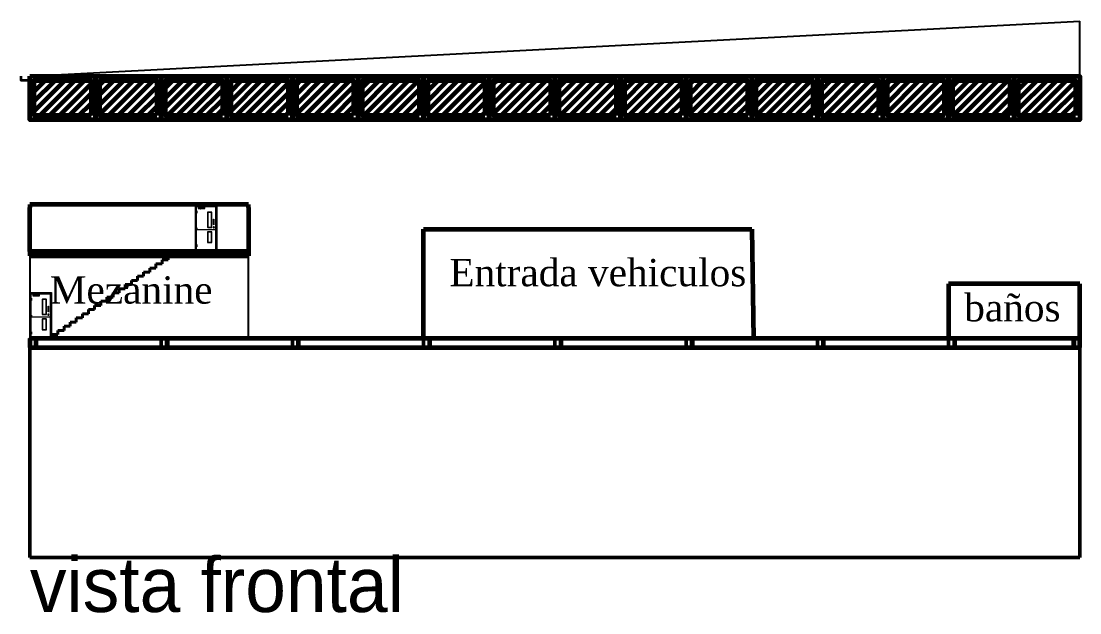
# Model space of a CAD drawing. Header units: metres. Extents: x 0 to 198, y 0 to 108.
# Drawn here: x 149.6 to 198, y 37.46 to 64.52 of the extents above; entities that cross this region are included whole.
import ezdxf
from ezdxf.enums import TextEntityAlignment as Align

# ---------------------------------------------------------------- set-up
doc = ezdxf.new("R2010")
doc.units = ezdxf.units.M
for name, color, linetype, lineweight in [('3', 250, 'Continuous', 40), ('A-CLNG', 226, 'Continuous', 25), ('A-COLS', 1, 'Continuous', 50), ('A-WALL', 7, 'Continuous', 60), ('C-BLDG', 8, 'Continuous', 25), ('C-SOIL', 32, 'Continuous', 9), ('C-WALL', 7, 'Continuous', 60), ('C-WATR', 174, 'Continuous', 35), ('S-BEAM', 1, 'Continuous', 50), ('S-FNDN', 22, 'Continuous', 60), ('S-STIF', 22, 'Continuous', 50), ('S-STRS', 4, 'Continuous', 40), ('www.cadblocksfree.com', 7, 'Continuous', 5)]:
    doc.layers.add(name, color=color, linetype=linetype, lineweight=lineweight)
doc.styles.add('Annotative', font='times.ttf')

# ---------------------------------------------------------------- blocks, each defined once
blk = doc.blocks.new('*U14')
at = {"layer": 'A-COLS'}
blk.add_lwpolyline([(0.125, -0.2), (-0.125, -0.2), (-0.125, 0.2), (0.125, 0.2)], close=True, dxfattribs=at)
blk = doc.blocks.new('*U15')
at = {"layer": 'A-COLS', "color": 0, "linetype": 'ByBlock', "lineweight": -2, "transparency": 16777216}
for p in [(0, 0), (6, 0), (12, 0), (18, 0), (24, 0), (30, 0), (36, 0), (42, 0)]:
    blk.add_blockref('*U14', p, dxfattribs=at)
blk = doc.blocks.new('A$C7FAC4C42')
at = {"layer": 'www.cadblocksfree.com', "lineweight": 5}
for p, q in [((0, 2105), (982, 2105)), ((0, 0), (0, 2105)), ((0, 2078), (982, 2078)), ((36, 2070), (946, 2070)), ((36, 2070), (36, 0)), ((57, 1852), (57, 2050)), ((57, 2050), (211, 2050)), ((59, 1852), (59, 2048)), ((59, 2048), (211, 2048)), ((136, 2024), (431, 2024)), ((431, 2024), (136, 2024)), ((136, 2024), (136, 1964)), ((136, 1964), (431, 1964)), ((211, 2053), (268, 2053)), ((211, 2024), (211, 2053)), ((211, 2043), (268, 2043)), ((211, 1962), (211, 1964)), ((211, 1962), (220, 1954)), ((211, 1962), (243, 1962)), ((220, 1954), (235, 1954)), ((290, 2075), (235, 2075)), ((235, 2075), (235, 2055)), ((235, 2055), (255, 2055)), ((235, 1954), (243, 1962)), ((237, 2055), (237, 2075)), ((253, 2066), (237, 2066)), ((253, 2058), (237, 2058)), ((243, 2024), (243, 2043)), ((243, 1962), (243, 1964)), ((253, 2065), (253, 2059)), ((255, 2067), (271, 2067)), ((271, 2057), (255, 2057)), ((255, 2053), (255, 2057)), ((270, 2052), (270, 2057)), ((270, 2055), (290, 2055)), ((288, 2066), (272, 2066)), ((288, 2058), (272, 2058)), ((272, 2050), (925, 2050)), ((273, 2065), (273, 2059)), ((273, 2048), (923, 2048)), ((288, 2075), (288, 2055)), ((290, 2055), (290, 2075)), ((431, 1964), (431, 2024)), ((923, 2048), (923, 6)), ((925, 2050), (925, 0)), ((946, 2070), (946, 0)), ((982, 2105), (982, 0)), ((65, 1852), (51, 1852)), ((51, 1850), (51, 1852)), ((51, 1850), (51, 1750)), ((65, 1850), (51, 1850)), ((51, 1750), (65, 1750)), ((51, 1748), (51, 1750)), ((51, 1748), (65, 1748)), ((54, 1798), (54, 1850)), ((54, 1850), (57, 1850)), ((54, 1798), (54, 1750)), ((57, 1750), (54, 1750)), ((57, 1798), (57, 1850)), ((57, 1798), (57, 1750)), ((57, 1082), (57, 1748)), ((59, 1798), (59, 1850)), ((62, 1850), (59, 1850)), ((59, 1798), (59, 1750)), ((62, 1750), (59, 1750)), ((59, 1082), (59, 1748)), ((62, 1798), (62, 1850)), ((62, 1798), (62, 1750)), ((65, 1852), (65, 1850)), ((65, 1850), (65, 1750)), ((65, 1750), (65, 1748)), ((65, 1082), (51, 1082)), ((51, 1080), (51, 1082)), ((51, 1080), (51, 980)), ((65, 1080), (51, 1080)), ((51, 980), (65, 980)), ((51, 978), (51, 980)), ((51, 978), (65, 978)), ((54, 1028), (54, 1080)), ((54, 1080), (57, 1080)), ((54, 1028), (54, 980)), ((57, 980), (54, 980)), ((57, 1028), (57, 1080)), ((57, 1028), (57, 980)), ((57, 312), (57, 978)), ((59, 1028), (59, 1080)), ((62, 1080), (59, 1080)), ((59, 1028), (59, 980)), ((62, 980), (59, 980)), ((59, 312), (59, 978)), ((62, 1028), (62, 1080)), ((62, 1028), (62, 980)), ((65, 1082), (65, 1080)), ((65, 1080), (65, 980)), ((65, 1006), (923, 1006)), ((65, 980), (65, 978)), ((838, 1087), (838, 1101)), ((847, 1087), (847, 1101)), ((0, 0), (982, 0)), ((65, 312), (51, 312)), ((51, 310), (51, 312)), ((51, 310), (51, 210)), ((65, 310), (51, 310)), ((51, 210), (65, 210)), ((51, 208), (51, 210)), ((51, 208), (65, 208)), ((54, 258), (54, 310)), ((54, 310), (57, 310)), ((54, 258), (54, 210)), ((57, 210), (54, 210)), ((57, 258), (57, 310)), ((57, 258), (57, 210)), ((57, 0), (57, 208)), ((59, 258), (59, 310)), ((62, 310), (59, 310)), ((59, 258), (59, 210)), ((62, 210), (59, 210)), ((59, 6), (59, 208)), ((923, 6), (59, 6)), ((62, 258), (62, 310)), ((62, 258), (62, 210)), ((65, 312), (65, 310)), ((65, 310), (65, 210)), ((65, 210), (65, 208))]:
    blk.add_line(p, q, dxfattribs=at)
for points in [[(748, 1800), (568, 1800, 0.414214), (558, 1790), (558, 1110, 0.414214), (568, 1100), (748, 1100, 0.414214), (758, 1110), (758, 1790, 0.414214)], [(738, 1785), (578, 1785, 0.414214), (573, 1780), (573, 1120, 0.414214), (578, 1115), (738, 1115, 0.414214), (743, 1120), (743, 1780, 0.414214)], [(833, 1471, -0.414214), (843, 1480, -0.414214), (852, 1471), (852, 1230, -0.414214), (843, 1220, -0.414214), (833, 1230)], [(748, 900), (568, 900, 0.414214), (558, 890), (558, 410, 0.414214), (568, 400), (748, 400, 0.414214), (758, 410), (758, 890, 0.414214)], [(738, 885), (578, 885, 0.414214), (573, 880), (573, 420, 0.414214), (578, 415), (738, 415, 0.414214), (743, 420), (743, 880, 0.414214)]]:
    blk.add_lwpolyline(points, format="xyb", close=True, dxfattribs=at)
for centre, radius, start, end in [((255, 2065), 2, 90, 180), ((255, 2059), 2, 180, 270), ((268, 2048), 4.91, 357.74, 89.9685), ((268, 2048), 4.9, 270, 0), ((271, 2065), 2, 0, 90), ((271, 2059), 2, 270, 0), ((843, 1100), 26, 90, 180), ((843, 1100), 26, 180, 270), ((843, 1107), 7.37, 303.3407, 236.6593), ((843, 1087), 4.05, 180, 0), ((843, 1100), 26, 0, 90), ((843, 1100), 26, 270, 0)]:
    blk.add_arc(centre, radius, start, end, dxfattribs=at)
blk = doc.blocks.new('VENTANA DAPC')
h = blk.add_hatch()
h.set_pattern_fill('ANSI31', color=256, scale=0.1)
h.set_pattern_definition([(45, (-2473.2545, -2107.3046), (-0.224506403, 0.224506403), [])])
h.paths.add_polyline_path([(2.8, -1.8), (0.2, -1.8), (0.2, -0.2), (2.8, -0.2)])
for points in [[(0, 0), (3, 0), (3, -2), (0, -2)], [(2.8, -1.8), (0.2, -1.8), (0.2, -0.2), (2.8, -0.2)]]:
    blk.add_lwpolyline(points, close=True)
blk = doc.blocks.new('*U61')
at = {"layer": 'C-WALL'}
blk.add_blockref('VENTANA DAPC', (-1.5, 1), dxfattribs=at)
blk = doc.blocks.new('*U62')
at = {"layer": 'C-WALL', "color": 0, "linetype": 'ByBlock', "lineweight": -2, "transparency": 16777216}
for p in [(0, 0), (3, 0), (6, 0), (9, 0), (12, 0), (15, 0), (18, 0), (21, 0), (24, 0), (27, 0), (30, 0), (33, 0), (36, 0), (39, 0), (42, 0), (45, 0)]:
    blk.add_blockref('*U61', p, dxfattribs=at)

msp = doc.modelspace()

# ---------------------------------------------------------------- linework, layer by layer
at = {"layer": 'A-CLNG'}
for p, q in [((150, 62), (198, 64.516)), ((198, 62), (198, 64.516)), ((150, 62), (198, 62))]:
    msp.add_line(p, q, dxfattribs=at)
at = {"layer": 'A-COLS'}
for p, q in [((150, 53.99), (150, 53.79)), ((150, 53.99), (150.25, 53.99)), ((150.25, 53.788), (150, 53.787)), ((150.25, 53.99), (150.25, 53.788)), ((160, 53.99), (159.75, 53.99)), ((159.75, 53.99), (159.75, 53.79)), ((160, 53.79), (159.75, 53.79)), ((160, 53.99), (160, 53.79)), ((198, 50), (197.75, 50)), ((197.75, 50), (197.75, 49.6)), ((198, 49.6), (198, 50)), ((197.75, 49.6), (198, 49.6))]:
    msp.add_line(p, q, dxfattribs=at)
at = {"layer": 'A-WALL'}
for p, q in [((160, 56.14), (150, 56.14)), ((150, 56.14), (150, 55.99)), ((160, 55.99), (160, 56.14))]:
    msp.add_line(p, q, dxfattribs=at)
at = {"layer": 'C-BLDG'}
for p, q in [((160, 53.99), (150, 53.99)), ((150, 53.99), (150, 50)), ((160, 50), (160, 53.99))]:
    msp.add_line(p, q, dxfattribs=at)
at = {"layer": 'C-SOIL'}
msp.add_line((150, 50), (198, 50), dxfattribs=at)
at = {"layer": 'C-WALL'}
for p, q in [((150, 53.99), (150, 55.99)), ((160, 55.99), (160, 53.99)), ((168, 50), (168, 55)), ((168, 55), (183, 55)), ((183, 55), (183.083, 50)), ((150, 53.99), (158.45, 53.99)), ((160, 53.99), (159.55, 53.99)), ((198, 52.5), (192, 52.5)), ((192, 52.5), (192, 50)), ((198, 50), (198, 52.5))]:
    msp.add_line(p, q, dxfattribs=at)
at = {"layer": 'C-WATR'}
msp.add_lwpolyline([(150.2, 62), (150.2, 61.8), (149.6, 61.8), (149.6, 62)], dxfattribs=at)
at = {"layer": 'S-BEAM'}
for p, q in [((150, 53.99), (160, 53.99)), ((160, 53.79), (150, 53.79)), ((150, 53.79), (150.3, 53.79)), ((150.3, 53.79), (150.3, 53.99)), ((159.7, 53.79), (159.7, 53.99)), ((160, 53.79), (159.7, 53.79)), ((160, 53.99), (160, 53.79)), ((150, 50), (150, 49.6)), ((198, 50), (150, 50)), ((150.3, 49.6), (150.3, 50)), ((156.3, 49.6), (156.3, 50)), ((162.3, 49.594), (162.3, 50)), ((168.3, 49.6), (168.3, 50)), ((174.3, 49.6), (174.3, 50)), ((180.3, 49.6), (180.3, 50)), ((186.3, 49.6), (186.3, 50)), ((192.3, 49.6), (192.3, 50)), ((197.7, 49.6), (197.7, 50)), ((198, 49.6), (198, 50)), ((150, 49.6), (198, 49.6)), ((150, 49.6), (150.3, 49.6)), ((156, 49.6), (156.3, 49.6)), ((162, 49.6), (162.3, 49.594)), ((168, 49.6), (168.3, 49.6)), ((174, 49.6), (174.3, 49.6)), ((180, 49.6), (180.3, 49.6)), ((186, 49.6), (186.3, 49.6)), ((192, 49.6), (192.3, 49.6)), ((198, 49.6), (197.7, 49.6))]:
    msp.add_line(p, q, dxfattribs=at)
at = {"layer": 'S-FNDN'}
for p, q in [((160, 53.99), (150, 53.99)), ((150, 53.99), (150, 53.79)), ((150, 53.79), (160, 53.79)), ((160, 53.99), (160, 53.79)), ((150, 50), (150, 49.6)), ((198, 50), (150, 50)), ((198, 49.6), (198, 50)), ((150, 49.6), (198, 49.6))]:
    msp.add_line(p, q, dxfattribs=at)
at = {"layer": 'S-STIF'}
for p, q in [((150, 50), (150, 40)), ((198, 40), (198, 50)), ((150, 40), (198, 40))]:
    msp.add_line(p, q, dxfattribs=at)
at = {"layer": 'S-STRS'}
for p, q in [((156.32, 53.61), (156.32, 53.8)), ((156.32, 53.8), (156.6, 53.8)), ((156.6, 53.8), (156.6, 53.99)), ((156.6, 53.99), (156.88, 53.99)), ((156.88, 53.99), (159.55, 53.99)), ((155.76, 53.23), (155.76, 53.42)), ((155.76, 53.42), (156.04, 53.42)), ((156.04, 53.42), (156.04, 53.61)), ((156.04, 53.61), (156.32, 53.61)), ((154.92, 52.66), (154.92, 52.85)), ((154.92, 52.85), (155.2, 52.85)), ((155.2, 52.85), (155.2, 53.04)), ((155.2, 53.04), (155.48, 53.04)), ((155.48, 53.04), (155.48, 53.23)), ((155.48, 53.23), (155.76, 53.23)), ((154.08, 52.09), (154.08, 52.28)), ((154.08, 52.28), (154.36, 52.28)), ((154.36, 52.28), (154.36, 52.47)), ((154.36, 52.47), (154.64, 52.47)), ((154.64, 52.47), (154.64, 52.66)), ((154.64, 52.66), (154.92, 52.66)), ((153.52, 51.71), (153.52, 51.9)), ((153.52, 51.9), (153.8, 51.9)), ((153.8, 51.9), (153.8, 52.09)), ((153.8, 52.09), (154.08, 52.09)), ((152.68, 51.14), (152.68, 51.33)), ((152.68, 51.33), (152.96, 51.33)), ((152.96, 51.33), (152.96, 51.52)), ((152.96, 51.52), (153.24, 51.52)), ((153.24, 51.52), (153.24, 51.71)), ((153.24, 51.71), (153.52, 51.71)), ((152.12, 50.76), (152.12, 50.95)), ((152.12, 50.95), (152.4, 50.95)), ((152.4, 50.95), (152.4, 51.14)), ((152.4, 51.14), (152.68, 51.14)), ((151.28, 50.19), (151.28, 50.38)), ((151.28, 50.38), (151.56, 50.38)), ((151.56, 50.38), (151.56, 50.57)), ((151.56, 50.57), (151.84, 50.57)), ((151.84, 50.57), (151.84, 50.76)), ((151.84, 50.76), (152.12, 50.76)), ((151, 50), (151, 50.19)), ((151, 50.19), (151.28, 50.19)), ((151, 50), (151, 50.19)), ((151, 50.19), (151.28, 50.19)), ((151, 50), (151, 50.19)), ((151, 50.19), (151.28, 50.19))]:
    msp.add_line(p, q, dxfattribs=at)

# ---------------------------------------------------------------- block references
at = {"layer": '3', "xscale": 0.0009990034826625979, "yscale": 0.0009990034826625979, "zscale": 0.0009990034826625979}
for p in [(157.563, 53.99), (150, 50)]:
    msp.add_blockref('A$C7FAC4C42', p, dxfattribs=at)
at = {"layer": 'A-COLS'}
msp.add_blockref('*U15', (150.125, 49.8), dxfattribs=at)
at = {"layer": 'C-WALL'}
msp.add_blockref('*U62', (151.5, 61), dxfattribs=at)

# ---------------------------------------------------------------- texts
at = {"insert": (150, 40), "char_height": 2.5, "attachment_point": 1}
msp.add_mtext_dynamic_manual_height_columns('vista frontal', width=48, gutter_width=12.5, heights=[0], dxfattribs=at)
at = {"layer": 'A-WALL', "attachment_point": 1, "style": 'Annotative'}
for s, insert, char_height, width in [('Entrada vehiculos', (169.175, 53.646), 1.24987, 14.63023), ('baños', (192.715, 52.041), 1.2499, 3.54122)]:
    msp.add_mtext(s, dxfattribs=dict(at, insert=insert, char_height=char_height, width=width))
at = {"layer": 'C-BLDG', "style": 'Annotative'}
msp.add_text('Mezanine', height=1.2499, dxfattribs=at).set_placement((158.349, 51.602), align=Align.RIGHT)

doc.saveas('drawing.dxf')
